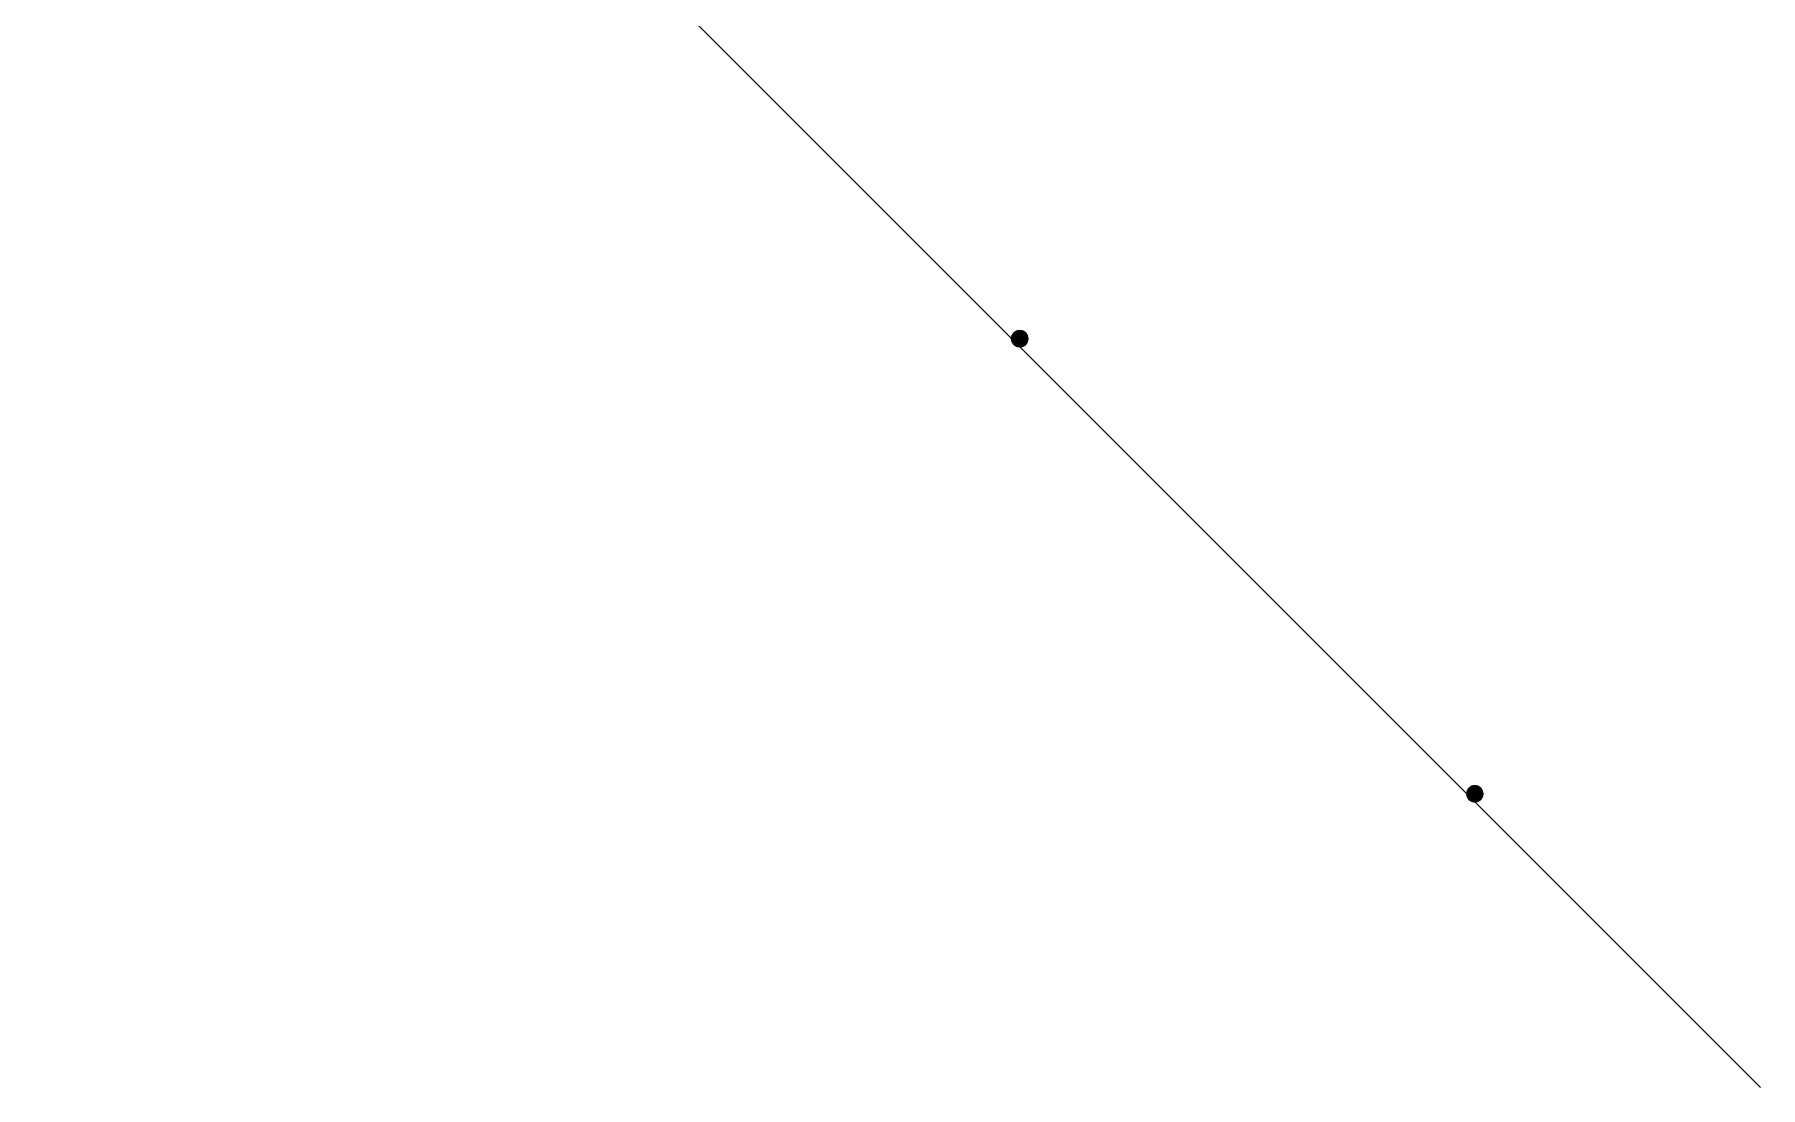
# Model space of a CAD drawing. Header units: centimetres. Extents: x 402 to 3875, y 442 to 2267.
# Drawn here: x 3262 to 3799, y 1419 to 1746 of the extents above; entities that cross this region are included whole.
import ezdxf

# ---------------------------------------------------------------- set-up
doc = ezdxf.new("R2010")
doc.units = ezdxf.units.CM
doc.layers.add('Columns of the Existing Mesh Walls', color=250, linetype='Continuous')

# ---------------------------------------------------------------- blocks, each defined once
blk = doc.blocks.new('Group_1')
at = {"layer": 'Columns of the Existing Mesh Walls', "lineweight": 20}
for p, q in [((627.28, 3309.95, 190), (626.74, 3309.14, 190)), ((627.28, 3309.95), (626.74, 3309.14)), ((626.74, 3309.14), (627.28, 3309.95, 190)), ((626.89, 3309.44, 190), (626.8, 3309.27, 190)), ((626.99, 3309.59, 190), (626.89, 3309.44, 190)), ((627.1, 3309.74, 190), (626.99, 3309.59, 190)), ((627.22, 3309.89, 190), (627.1, 3309.74, 190)), ((627.35, 3310.02, 190), (627.22, 3309.89, 190)), ((628.1, 3310.5, 190), (627.28, 3309.95, 190)), ((628.1, 3310.5), (627.28, 3309.95)), ((627.28, 3309.95), (628.1, 3310.5, 190)), ((627.28, 3309.95, 190), (627.28, 3309.95)), ((627.49, 3310.14, 190), (627.35, 3310.02, 190)), ((627.64, 3310.25, 190), (627.49, 3310.14, 190)), ((627.8, 3310.35, 190), (627.64, 3310.25, 190)), ((627.97, 3310.44, 190), (627.8, 3310.35, 190)), ((628.14, 3310.51, 190), (627.97, 3310.44, 190)), ((629.05, 3310.69, 190), (628.1, 3310.5, 190)), ((629.05, 3310.69), (628.1, 3310.5)), ((628.1, 3310.5), (629.05, 3310.69, 190)), ((628.1, 3310.5, 190), (628.1, 3310.5)), ((628.32, 3310.57, 190), (628.14, 3310.51, 190)), ((628.5, 3310.62, 190), (628.32, 3310.57, 190)), ((628.68, 3310.66, 190), (628.5, 3310.62, 190)), ((628.87, 3310.68, 190), (628.68, 3310.66, 190)), ((629.05, 3310.69, 190), (628.87, 3310.68, 190)), ((629.24, 3310.68, 190), (629.05, 3310.69, 190)), ((630.01, 3310.5, 190), (629.05, 3310.69, 190)), ((629.05, 3310.69, 190), (629.05, 3310.69)), ((630.01, 3310.5), (629.05, 3310.69)), ((629.05, 3310.69), (630.01, 3310.5, 190)), ((629.42, 3310.66, 190), (629.24, 3310.68, 190)), ((629.61, 3310.62, 190), (629.42, 3310.66, 190)), ((629.79, 3310.57, 190), (629.61, 3310.62, 190)), ((629.97, 3310.51, 190), (629.79, 3310.57, 190)), ((630.14, 3310.44, 190), (629.97, 3310.51, 190)), ((630.82, 3309.95, 190), (630.01, 3310.5, 190)), ((630.82, 3309.95), (630.01, 3310.5)), ((630.01, 3310.5), (630.82, 3309.95, 190)), ((630.01, 3310.5, 190), (630.01, 3310.5)), ((630.3, 3310.35, 190), (630.14, 3310.44, 190)), ((630.46, 3310.25, 190), (630.3, 3310.35, 190)), ((630.61, 3310.14, 190), (630.46, 3310.25, 190)), ((630.75, 3310.02, 190), (630.61, 3310.14, 190)), ((630.88, 3309.89, 190), (630.75, 3310.02, 190)), ((631.36, 3309.14, 190), (630.82, 3309.95, 190)), ((630.82, 3309.95, 190), (630.82, 3309.95)), ((631.36, 3309.14), (630.82, 3309.95)), ((630.82, 3309.95), (631.36, 3309.14, 190)), ((631.01, 3309.74, 190), (630.88, 3309.89, 190)), ((631.12, 3309.59, 190), (631.01, 3309.74, 190)), ((631.22, 3309.44, 190), (631.12, 3309.59, 190)), ((631.3, 3309.27, 190), (631.22, 3309.44, 190)), ((626.74, 3309.14, 190), (626.55, 3308.19, 190)), ((626.74, 3309.14), (626.55, 3308.19)), ((626.55, 3308.19), (626.74, 3309.14, 190)), ((626.56, 3308.37, 190), (626.55, 3308.19, 190)), ((626.55, 3308.19, 190), (626.56, 3308, 190)), ((626.55, 3308.19, 190), (626.74, 3307.23, 190)), ((626.55, 3308.19, 190), (626.55, 3308.19)), ((626.55, 3308.19), (626.74, 3307.23)), ((626.74, 3307.23), (626.55, 3308.19, 190)), ((626.58, 3308.56, 190), (626.56, 3308.37, 190)), ((626.56, 3308, 190), (626.58, 3307.81, 190)), ((626.61, 3308.74, 190), (626.58, 3308.56, 190)), ((626.58, 3307.81, 190), (626.61, 3307.63, 190)), ((626.66, 3308.92, 190), (626.61, 3308.74, 190)), ((626.61, 3307.63, 190), (626.66, 3307.45, 190)), ((626.72, 3309.1, 190), (626.66, 3308.92, 190)), ((626.66, 3307.45, 190), (626.72, 3307.27, 190)), ((626.8, 3309.27, 190), (626.72, 3309.1, 190)), ((626.72, 3307.27, 190), (626.8, 3307.1, 190)), ((626.74, 3309.14, 190), (626.74, 3309.14)), ((626.74, 3307.23, 190), (627.28, 3306.42, 190)), ((626.74, 3307.23, 190), (626.74, 3307.23)), ((626.74, 3307.23), (627.28, 3306.42)), ((627.28, 3306.42), (626.74, 3307.23, 190)), ((626.8, 3307.1, 190), (626.89, 3306.94, 190)), ((626.89, 3306.94, 190), (626.99, 3306.78, 190)), ((626.99, 3306.78, 190), (627.1, 3306.63, 190)), ((627.1, 3306.63, 190), (627.22, 3306.48, 190)), ((627.22, 3306.48, 190), (627.35, 3306.35, 190)), ((627.28, 3306.42, 190), (628.1, 3305.88, 190)), ((627.28, 3306.42, 190), (627.28, 3306.42)), ((627.28, 3306.42), (628.1, 3305.88)), ((628.1, 3305.88), (627.28, 3306.42, 190)), ((627.35, 3306.35, 190), (627.49, 3306.23, 190)), ((627.49, 3306.23, 190), (627.64, 3306.12, 190)), ((627.64, 3306.12, 190), (627.8, 3306.02, 190)), ((627.8, 3306.02, 190), (627.97, 3305.93, 190)), ((627.97, 3305.93, 190), (628.14, 3305.86, 190)), ((628.1, 3305.88, 190), (629.05, 3305.69, 190)), ((628.1, 3305.88, 190), (628.1, 3305.88)), ((628.1, 3305.88), (629.05, 3305.69)), ((629.05, 3305.69), (628.1, 3305.88, 190)), ((628.14, 3305.86, 190), (628.32, 3305.8, 190)), ((628.32, 3305.8, 190), (628.5, 3305.75, 190)), ((628.5, 3305.75, 190), (628.68, 3305.71, 190)), ((628.68, 3305.71, 190), (628.87, 3305.69, 190)), ((628.87, 3305.69, 190), (629.05, 3305.69, 190)), ((629.05, 3305.69, 190), (630.01, 3305.88, 190)), ((629.05, 3305.69), (630.01, 3305.88)), ((630.01, 3305.88), (629.05, 3305.69, 190)), ((629.05, 3305.69, 190), (629.24, 3305.69, 190)), ((629.05, 3305.69, 190), (629.05, 3305.69)), ((629.24, 3305.69, 190), (629.42, 3305.71, 190)), ((629.42, 3305.71, 190), (629.61, 3305.75, 190)), ((629.61, 3305.75, 190), (629.79, 3305.8, 190)), ((629.79, 3305.8, 190), (629.97, 3305.86, 190)), ((629.97, 3305.86, 190), (630.14, 3305.93, 190)), ((630.01, 3305.88, 190), (630.82, 3306.42, 190)), ((630.01, 3305.88), (630.82, 3306.42)), ((630.82, 3306.42), (630.01, 3305.88, 190)), ((630.01, 3305.88, 190), (630.01, 3305.88)), ((630.14, 3305.93, 190), (630.3, 3306.02, 190)), ((630.3, 3306.02, 190), (630.46, 3306.12, 190)), ((630.46, 3306.12, 190), (630.61, 3306.23, 190)), ((630.61, 3306.23, 190), (630.75, 3306.35, 190)), ((630.75, 3306.35, 190), (630.88, 3306.48, 190)), ((630.82, 3306.42, 190), (631.36, 3307.23, 190)), ((630.82, 3306.42), (631.36, 3307.23)), ((631.36, 3307.23), (630.82, 3306.42, 190)), ((630.82, 3306.42, 190), (630.82, 3306.42)), ((630.88, 3306.48, 190), (631.01, 3306.63, 190)), ((631.01, 3306.63, 190), (631.12, 3306.78, 190)), ((631.12, 3306.78, 190), (631.22, 3306.94, 190)), ((631.22, 3306.94, 190), (631.3, 3307.1, 190)), ((631.38, 3309.1, 190), (631.3, 3309.27, 190)), ((631.3, 3307.1, 190), (631.38, 3307.27, 190)), ((631.55, 3308.19, 190), (631.36, 3309.14, 190)), ((631.55, 3308.19), (631.36, 3309.14)), ((631.36, 3309.14), (631.55, 3308.19, 190)), ((631.36, 3309.14, 190), (631.36, 3309.14)), ((631.36, 3307.23, 190), (631.55, 3308.19, 190)), ((631.36, 3307.23), (631.55, 3308.19)), ((631.55, 3308.19), (631.36, 3307.23, 190)), ((631.36, 3307.23, 190), (631.36, 3307.23)), ((631.44, 3308.92, 190), (631.38, 3309.1, 190)), ((631.38, 3307.27, 190), (631.44, 3307.45, 190)), ((631.49, 3308.74, 190), (631.44, 3308.92, 190)), ((631.44, 3307.45, 190), (631.49, 3307.63, 190)), ((631.52, 3308.56, 190), (631.49, 3308.74, 190)), ((631.49, 3307.63, 190), (631.52, 3307.81, 190)), ((631.55, 3308.37, 190), (631.52, 3308.56, 190)), ((631.52, 3307.81, 190), (631.55, 3308, 190)), ((631.55, 3308.19, 190), (631.55, 3308.37, 190)), ((631.55, 3308, 190), (631.55, 3308.19, 190)), ((631.55, 3308.19, 190), (631.55, 3308.19)), ((485.32, 3167.72, 190), (485.13, 3166.76, 190)), ((485.32, 3167.72), (485.13, 3166.76)), ((485.13, 3166.76), (485.32, 3167.72, 190)), ((485.14, 3166.95, 190), (485.13, 3166.76, 190)), ((485.13, 3166.76, 190), (485.14, 3166.58, 190)), ((485.13, 3166.76, 190), (485.32, 3165.81, 190)), ((485.13, 3166.76, 190), (485.13, 3166.76)), ((485.13, 3166.76), (485.32, 3165.81)), ((485.32, 3165.81), (485.13, 3166.76, 190)), ((485.16, 3167.14, 190), (485.14, 3166.95, 190)), ((485.14, 3166.58, 190), (485.16, 3166.39, 190)), ((485.19, 3167.32, 190), (485.16, 3167.14, 190)), ((485.16, 3166.39, 190), (485.19, 3166.21, 190)), ((485.24, 3167.5, 190), (485.19, 3167.32, 190)), ((485.19, 3166.21, 190), (485.24, 3166.03, 190)), ((485.3, 3167.68, 190), (485.24, 3167.5, 190)), ((485.24, 3166.03, 190), (485.3, 3165.85, 190)), ((485.38, 3167.85, 190), (485.3, 3167.68, 190)), ((485.3, 3165.85, 190), (485.38, 3165.68, 190)), ((485.86, 3168.53, 190), (485.32, 3167.72, 190)), ((485.86, 3168.53), (485.32, 3167.72)), ((485.32, 3167.72), (485.86, 3168.53, 190)), ((485.32, 3167.72, 190), (485.32, 3167.72)), ((485.32, 3165.81, 190), (485.86, 3165, 190)), ((485.32, 3165.81, 190), (485.32, 3165.81)), ((485.32, 3165.81), (485.86, 3165)), ((485.86, 3165), (485.32, 3165.81, 190)), ((485.47, 3168.01, 190), (485.38, 3167.85, 190)), ((485.38, 3165.68, 190), (485.47, 3165.51, 190)), ((485.57, 3168.17, 190), (485.47, 3168.01, 190)), ((485.47, 3165.51, 190), (485.57, 3165.36, 190)), ((485.68, 3168.32, 190), (485.57, 3168.17, 190)), ((485.57, 3165.36, 190), (485.68, 3165.21, 190)), ((485.8, 3168.46, 190), (485.68, 3168.32, 190)), ((485.68, 3165.21, 190), (485.8, 3165.06, 190)), ((485.93, 3168.6, 190), (485.8, 3168.46, 190)), ((485.8, 3165.06, 190), (485.93, 3164.93, 190)), ((486.67, 3169.07, 190), (485.86, 3168.53, 190)), ((486.67, 3169.07), (485.86, 3168.53)), ((485.86, 3168.53), (486.67, 3169.07, 190)), ((485.86, 3168.53, 190), (485.86, 3168.53)), ((485.86, 3165, 190), (486.67, 3164.45, 190)), ((485.86, 3165, 190), (485.86, 3165)), ((485.86, 3165), (486.67, 3164.45)), ((486.67, 3164.45), (485.86, 3165, 190)), ((486.07, 3168.72, 190), (485.93, 3168.6, 190)), ((485.93, 3164.93, 190), (486.07, 3164.81, 190)), ((486.22, 3168.83, 190), (486.07, 3168.72, 190)), ((486.07, 3164.81, 190), (486.22, 3164.7, 190)), ((486.38, 3168.93, 190), (486.22, 3168.83, 190)), ((486.22, 3164.7, 190), (486.38, 3164.6, 190)), ((486.55, 3169.02, 190), (486.38, 3168.93, 190)), ((486.72, 3169.09, 190), (486.55, 3169.02, 190)), ((487.63, 3169.26, 190), (486.67, 3169.07, 190)), ((487.63, 3169.26), (486.67, 3169.07)), ((486.67, 3169.07), (487.63, 3169.26, 190)), ((486.67, 3169.07, 190), (486.67, 3169.07)), ((486.89, 3169.15, 190), (486.72, 3169.09, 190)), ((487.07, 3169.2, 190), (486.89, 3169.15, 190)), ((487.26, 3169.24, 190), (487.07, 3169.2, 190)), ((487.44, 3169.26, 190), (487.26, 3169.24, 190)), ((487.63, 3169.26, 190), (487.44, 3169.26, 190)), ((487.82, 3169.26, 190), (487.63, 3169.26, 190)), ((488.59, 3169.07, 190), (487.63, 3169.26, 190)), ((487.63, 3169.26, 190), (487.63, 3169.26)), ((488.59, 3169.07), (487.63, 3169.26)), ((487.63, 3169.26), (488.59, 3169.07, 190)), ((488, 3169.24, 190), (487.82, 3169.26, 190)), ((488.19, 3169.2, 190), (488, 3169.24, 190)), ((488.37, 3169.15, 190), (488.19, 3169.2, 190)), ((488.54, 3169.09, 190), (488.37, 3169.15, 190)), ((488.72, 3169.02, 190), (488.54, 3169.09, 190)), ((489.4, 3168.53, 190), (488.59, 3169.07, 190)), ((489.4, 3168.53), (488.59, 3169.07)), ((488.59, 3169.07), (489.4, 3168.53, 190)), ((488.59, 3169.07, 190), (488.59, 3169.07)), ((488.59, 3164.45, 190), (489.4, 3165, 190)), ((488.59, 3164.45), (489.4, 3165)), ((489.4, 3165), (488.59, 3164.45, 190)), ((488.88, 3168.93, 190), (488.72, 3169.02, 190)), ((489.04, 3168.83, 190), (488.88, 3168.93, 190)), ((488.88, 3164.6, 190), (489.04, 3164.7, 190)), ((489.19, 3168.72, 190), (489.04, 3168.83, 190)), ((489.04, 3164.7, 190), (489.19, 3164.81, 190)), ((489.33, 3168.6, 190), (489.19, 3168.72, 190)), ((489.19, 3164.81, 190), (489.33, 3164.93, 190)), ((489.46, 3168.46, 190), (489.33, 3168.6, 190)), ((489.33, 3164.93, 190), (489.46, 3165.06, 190)), ((489.94, 3167.72, 190), (489.4, 3168.53, 190)), ((489.4, 3168.53, 190), (489.4, 3168.53)), ((489.94, 3167.72), (489.4, 3168.53)), ((489.4, 3168.53), (489.94, 3167.72, 190)), ((489.4, 3165, 190), (489.94, 3165.81, 190)), ((489.4, 3165), (489.94, 3165.81)), ((489.94, 3165.81), (489.4, 3165, 190)), ((489.4, 3165, 190), (489.4, 3165)), ((489.59, 3168.32, 190), (489.46, 3168.46, 190)), ((489.46, 3165.06, 190), (489.59, 3165.21, 190)), ((489.7, 3168.17, 190), (489.59, 3168.32, 190)), ((489.59, 3165.21, 190), (489.7, 3165.36, 190)), ((489.8, 3168.01, 190), (489.7, 3168.17, 190)), ((489.7, 3165.36, 190), (489.8, 3165.51, 190)), ((489.88, 3167.85, 190), (489.8, 3168.01, 190)), ((489.8, 3165.51, 190), (489.88, 3165.68, 190)), ((489.96, 3167.68, 190), (489.88, 3167.85, 190)), ((489.88, 3165.68, 190), (489.96, 3165.85, 190)), ((490.13, 3166.76, 190), (489.94, 3167.72, 190)), ((490.13, 3166.76), (489.94, 3167.72)), ((489.94, 3167.72), (490.13, 3166.76, 190)), ((489.94, 3167.72, 190), (489.94, 3167.72)), ((489.94, 3165.81, 190), (490.13, 3166.76, 190)), ((489.94, 3165.81), (490.13, 3166.76)), ((490.13, 3166.76), (489.94, 3165.81, 190)), ((489.94, 3165.81, 190), (489.94, 3165.81)), ((490.02, 3167.5, 190), (489.96, 3167.68, 190)), ((489.96, 3165.85, 190), (490.02, 3166.03, 190)), ((490.07, 3167.32, 190), (490.02, 3167.5, 190)), ((490.02, 3166.03, 190), (490.07, 3166.21, 190)), ((490.1, 3167.14, 190), (490.07, 3167.32, 190)), ((490.07, 3166.21, 190), (490.1, 3166.39, 190)), ((490.12, 3166.95, 190), (490.1, 3167.14, 190)), ((490.1, 3166.39, 190), (490.12, 3166.58, 190)), ((490.13, 3166.76, 190), (490.12, 3166.95, 190)), ((490.12, 3166.58, 190), (490.13, 3166.76, 190)), ((490.13, 3166.76, 190), (490.13, 3166.76)), ((486.38, 3164.6, 190), (486.55, 3164.51, 190)), ((486.55, 3164.51, 190), (486.72, 3164.44, 190)), ((486.67, 3164.45, 190), (487.63, 3164.26, 190)), ((486.67, 3164.45, 190), (486.67, 3164.45)), ((486.67, 3164.45), (487.63, 3164.26)), ((487.63, 3164.26), (486.67, 3164.45, 190)), ((486.72, 3164.44, 190), (486.89, 3164.38, 190)), ((486.89, 3164.38, 190), (487.07, 3164.33, 190)), ((487.07, 3164.33, 190), (487.26, 3164.29, 190)), ((487.26, 3164.29, 190), (487.44, 3164.27, 190)), ((487.44, 3164.27, 190), (487.63, 3164.26, 190)), ((487.63, 3164.26, 190), (488.59, 3164.45, 190)), ((487.63, 3164.26), (488.59, 3164.45)), ((488.59, 3164.45), (487.63, 3164.26, 190)), ((487.63, 3164.26, 190), (487.82, 3164.27, 190)), ((487.63, 3164.26, 190), (487.63, 3164.26)), ((487.82, 3164.27, 190), (488, 3164.29, 190)), ((488, 3164.29, 190), (488.19, 3164.33, 190)), ((488.19, 3164.33, 190), (488.37, 3164.38, 190)), ((488.37, 3164.38, 190), (488.54, 3164.44, 190)), ((488.54, 3164.44, 190), (488.72, 3164.51, 190)), ((488.59, 3164.45, 190), (488.59, 3164.45)), ((488.72, 3164.51, 190), (488.88, 3164.6, 190))]:
    blk.add_line(p, q, dxfattribs=at)
at = {"layer": 'Columns of the Existing Mesh Walls', "color": 250, "lineweight": 20}
blk.add_polyline3d([(65.87, 2742.5, 0), (720.34, 3396.97, 0)], dxfattribs=at)
at = {"layer": 'Columns of the Existing Mesh Walls', "lineweight": 20}
for points in [[(631.55, 3308.19, 190), (631.51, 3308.64, 190), (631.38, 3309.11, 190), (631.14, 3309.55, 190), (630.82, 3309.95, 190), (630.42, 3310.28, 190), (629.97, 3310.51, 190), (629.51, 3310.64, 190), (629.05, 3310.69, 190), (628.6, 3310.64, 190), (628.13, 3310.51, 190), (627.68, 3310.28, 190), (627.28, 3309.95, 190), (626.96, 3309.55, 190), (626.73, 3309.11, 190), (626.59, 3308.64, 190), (626.55, 3308.19, 190), (626.59, 3307.73, 190), (626.73, 3307.27, 190), (626.96, 3306.82, 190), (627.28, 3306.42, 190), (627.68, 3306.09, 190), (628.13, 3305.86, 190), (628.6, 3305.73, 190), (629.05, 3305.69, 190), (629.51, 3305.73, 190), (629.97, 3305.86, 190), (630.42, 3306.09, 190), (630.82, 3306.42, 190), (631.14, 3306.82, 190), (631.38, 3307.27, 190), (631.51, 3307.73, 190), (631.55, 3308.19, 190)], [(490.13, 3166.76, 190), (490.09, 3167.22, 190), (489.96, 3167.68, 190), (489.72, 3168.13, 190), (489.4, 3168.53, 190), (489, 3168.86, 190), (488.55, 3169.09, 190), (488.09, 3169.22, 190), (487.63, 3169.26, 190), (487.18, 3169.22, 190), (486.71, 3169.09, 190), (486.26, 3168.86, 190), (485.86, 3168.53, 190), (485.54, 3168.13, 190), (485.31, 3167.68, 190), (485.17, 3167.22, 190), (485.13, 3166.76, 190), (485.17, 3166.31, 190), (485.31, 3165.84, 190), (485.54, 3165.4, 190), (485.86, 3165, 190), (486.26, 3164.67, 190), (486.71, 3164.44, 190), (487.18, 3164.31, 190), (487.63, 3164.26, 190), (488.09, 3164.31, 190), (488.55, 3164.44, 190), (489, 3164.67, 190), (489.4, 3165, 190), (489.72, 3165.4, 190), (489.96, 3165.84, 190), (490.09, 3166.31, 190), (490.13, 3166.76, 190)]]:
    blk.add_polyline3d(points, close=True, dxfattribs=at)
mesh = blk.add_polyface(dxfattribs=at)
corners = [(626.56, 3308, 190), (626.56, 3308.37, 190), (626.55, 3308.19, 190), (626.58, 3307.81, 190), (626.58, 3308.56, 190), (626.61, 3307.63, 190), (626.61, 3308.74, 190), (626.66, 3307.45, 190), (626.66, 3308.92, 190), (626.72, 3307.27, 190), (626.72, 3309.1, 190), (626.8, 3307.1, 190), (626.8, 3309.27, 190), (626.89, 3306.94, 190), (626.89, 3309.44, 190), (626.99, 3306.78, 190), (626.99, 3309.59, 190), (627.1, 3306.63, 190), (627.1, 3309.74, 190), (627.22, 3306.48, 190), (627.22, 3309.89, 190), (627.35, 3306.35, 190), (627.35, 3310.02, 190), (627.49, 3306.23, 190), (627.49, 3310.14, 190), (627.64, 3306.12, 190), (627.64, 3310.25, 190), (627.8, 3306.02, 190), (627.8, 3310.35, 190), (627.97, 3305.93, 190), (627.97, 3310.44, 190), (628.14, 3305.86, 190), (628.14, 3310.51, 190), (628.32, 3305.8, 190), (628.32, 3310.57, 190), (628.5, 3305.75, 190), (628.5, 3310.62, 190), (628.68, 3305.71, 190), (628.68, 3310.66, 190), (628.87, 3305.69, 190), (628.87, 3310.68, 190), (629.05, 3305.69, 190), (629.05, 3310.69, 190), (629.24, 3305.69, 190), (629.24, 3310.68, 190), (629.42, 3305.71, 190), (629.42, 3310.66, 190), (629.61, 3305.75, 190), (629.61, 3310.62, 190), (629.79, 3305.8, 190), (629.79, 3310.57, 190), (629.97, 3305.86, 190), (629.97, 3310.51, 190), (630.14, 3305.93, 190), (630.14, 3310.44, 190), (630.3, 3306.02, 190), (630.3, 3310.35, 190), (630.46, 3306.12, 190), (630.46, 3310.25, 190), (630.61, 3306.23, 190), (630.61, 3310.14, 190), (630.75, 3306.35, 190), (630.75, 3310.02, 190), (630.88, 3306.48, 190), (630.88, 3309.89, 190), (631.01, 3306.63, 190), (631.01, 3309.74, 190), (631.12, 3306.78, 190), (631.12, 3309.59, 190), (631.22, 3306.94, 190), (631.22, 3309.44, 190), (631.3, 3307.1, 190), (631.3, 3309.27, 190), (631.38, 3307.27, 190), (631.38, 3309.1, 190), (631.44, 3307.45, 190), (631.44, 3308.92, 190), (631.49, 3307.63, 190), (631.49, 3308.74, 190), (631.52, 3307.81, 190), (631.52, 3308.56, 190), (631.55, 3308, 190), (631.55, 3308.37, 190), (631.55, 3308.19, 190)]
mesh.append_faces([[corners[k] for k in face] for face in [(0, 1, 2), (82, 81, 83)]], dxfattribs={"vtx0": -1})
mesh.append_faces([[corners[k] for k in face] for face in [(1, 3, 4), (4, 5, 6), (6, 7, 8), (8, 9, 10), (10, 11, 12), (12, 13, 14), (14, 15, 16), (16, 17, 18), (18, 19, 20), (20, 21, 22), (22, 23, 24), (24, 25, 26), (26, 27, 28), (28, 29, 30), (30, 31, 32), (32, 33, 34), (34, 35, 36), (36, 37, 38), (38, 39, 40), (40, 41, 42), (42, 43, 44), (44, 45, 46), (46, 47, 48), (48, 49, 50), (50, 51, 52), (52, 53, 54), (54, 55, 56), (56, 57, 58), (58, 59, 60), (60, 61, 62), (62, 63, 64), (64, 65, 66), (66, 67, 68), (68, 69, 70), (70, 71, 72), (72, 73, 74), (74, 75, 76), (76, 77, 78), (78, 79, 80), (80, 81, 82)]], dxfattribs={"vtx0": -1, "vtx1": -1})
mesh.append_faces([[corners[k] for k in face] for face in [(1, 0, 3), (4, 3, 5), (6, 5, 7), (8, 7, 9), (10, 9, 11), (12, 11, 13), (14, 13, 15), (16, 15, 17), (18, 17, 19), (20, 19, 21), (22, 21, 23), (24, 23, 25), (26, 25, 27), (28, 27, 29), (30, 29, 31), (32, 31, 33), (34, 33, 35), (36, 35, 37), (38, 37, 39), (40, 39, 41), (42, 41, 43), (44, 43, 45), (46, 45, 47), (48, 47, 49), (50, 49, 51), (52, 51, 53), (54, 53, 55), (56, 55, 57), (58, 57, 59), (60, 59, 61), (62, 61, 63), (64, 63, 65), (66, 65, 67), (68, 67, 69), (70, 69, 71), (72, 71, 73), (74, 73, 75), (76, 75, 77), (78, 77, 79), (80, 79, 81)]], dxfattribs={"vtx0": -1, "vtx2": -1})
mesh = blk.add_polyface(dxfattribs=at)
corners = [(626.74, 3307.23, 190), (626.74, 3309.14, 190), (626.55, 3308.19, 190), (627.28, 3306.42, 190), (627.28, 3309.95, 190), (628.1, 3305.88, 190), (628.1, 3310.5, 190), (629.05, 3305.69, 190), (629.05, 3310.69, 190), (630.01, 3305.88, 190), (630.01, 3310.5, 190), (630.82, 3306.42, 190), (630.82, 3309.95, 190), (631.36, 3307.23, 190), (631.36, 3309.14, 190), (631.55, 3308.19, 190)]
mesh.append_faces([[corners[k] for k in face] for face in [(0, 1, 2), (14, 13, 15)]], dxfattribs={"vtx0": -1})
mesh.append_faces([[corners[k] for k in face] for face in [(1, 3, 4), (4, 5, 6), (6, 7, 8), (8, 9, 10), (10, 11, 12), (12, 13, 14)]], dxfattribs={"vtx0": -1, "vtx1": -1})
mesh.append_faces([[corners[k] for k in face] for face in [(1, 0, 3), (4, 3, 5), (6, 5, 7), (8, 7, 9), (10, 9, 11), (12, 11, 13)]], dxfattribs={"vtx0": -1, "vtx2": -1})
at = {"layer": 'Columns of the Existing Mesh Walls', "lineweight": 25}
mesh = blk.add_polyface(dxfattribs=at)
corners = [(626.74, 3309.14), (626.74, 3307.23), (626.55, 3308.19), (627.28, 3309.95), (627.28, 3306.42), (628.1, 3310.5), (628.1, 3305.88), (629.05, 3310.69), (629.05, 3305.69), (630.01, 3310.5), (630.01, 3305.88), (630.82, 3309.95), (630.82, 3306.42), (631.36, 3309.14), (631.36, 3307.23), (631.55, 3308.19)]
mesh.append_faces([[corners[k] for k in face] for face in [(0, 1, 2), (14, 13, 15)]], dxfattribs={"vtx0": -1})
mesh.append_faces([[corners[k] for k in face] for face in [(1, 3, 4), (4, 5, 6), (6, 7, 8), (8, 9, 10), (10, 11, 12), (12, 13, 14)]], dxfattribs={"vtx0": -1, "vtx1": -1})
mesh.append_faces([[corners[k] for k in face] for face in [(1, 0, 3), (4, 3, 5), (6, 5, 7), (8, 7, 9), (10, 9, 11), (12, 11, 13)]], dxfattribs={"vtx0": -1, "vtx2": -1})
at = {"layer": 'Columns of the Existing Mesh Walls', "lineweight": 20}
mesh = blk.add_polyface(dxfattribs=at)
corners = [(627.28, 3309.95), (626.74, 3309.14), (627.28, 3309.95, 190)]
mesh.append_faces([[corners[k] for k in face] for face in [(0, 1, 2)]])
mesh = blk.add_polyface(dxfattribs=at)
corners = [(627.28, 3309.95, 190), (626.74, 3309.14), (626.74, 3309.14, 190)]
mesh.append_faces([[corners[k] for k in face] for face in [(0, 1, 2)]])
mesh = blk.add_polyface(dxfattribs=at)
corners = [(628.1, 3310.5, 190), (628.1, 3310.5), (627.28, 3309.95)]
mesh.append_faces([[corners[k] for k in face] for face in [(0, 1, 2)]])
mesh = blk.add_polyface(dxfattribs=at)
corners = [(628.1, 3310.5, 190), (627.28, 3309.95), (627.28, 3309.95, 190)]
mesh.append_faces([[corners[k] for k in face] for face in [(0, 1, 2)]])
mesh = blk.add_polyface(dxfattribs=at)
corners = [(629.05, 3310.69, 190), (629.05, 3310.69), (628.1, 3310.5)]
mesh.append_faces([[corners[k] for k in face] for face in [(0, 1, 2)]])
mesh = blk.add_polyface(dxfattribs=at)
corners = [(629.05, 3310.69, 190), (628.1, 3310.5), (628.1, 3310.5, 190)]
mesh.append_faces([[corners[k] for k in face] for face in [(0, 1, 2)]])
mesh = blk.add_polyface(dxfattribs=at)
corners = [(630.01, 3310.5, 190), (630.01, 3310.5), (629.05, 3310.69)]
mesh.append_faces([[corners[k] for k in face] for face in [(0, 1, 2)]])
mesh = blk.add_polyface(dxfattribs=at)
corners = [(630.01, 3310.5, 190), (629.05, 3310.69), (629.05, 3310.69, 190)]
mesh.append_faces([[corners[k] for k in face] for face in [(0, 1, 2)]])
mesh = blk.add_polyface(dxfattribs=at)
corners = [(630.82, 3309.95, 190), (630.82, 3309.95), (630.01, 3310.5)]
mesh.append_faces([[corners[k] for k in face] for face in [(0, 1, 2)]])
mesh = blk.add_polyface(dxfattribs=at)
corners = [(630.82, 3309.95, 190), (630.01, 3310.5), (630.01, 3310.5, 190)]
mesh.append_faces([[corners[k] for k in face] for face in [(0, 1, 2)]])
mesh = blk.add_polyface(dxfattribs=at)
corners = [(630.82, 3309.95), (631.36, 3309.14, 190), (631.36, 3309.14)]
mesh.append_faces([[corners[k] for k in face] for face in [(0, 1, 2)]])
mesh = blk.add_polyface(dxfattribs=at)
corners = [(630.82, 3309.95, 190), (631.36, 3309.14, 190), (630.82, 3309.95)]
mesh.append_faces([[corners[k] for k in face] for face in [(0, 1, 2)]])
mesh = blk.add_polyface(dxfattribs=at)
corners = [(626.74, 3309.14), (626.55, 3308.19), (626.74, 3309.14, 190)]
mesh.append_faces([[corners[k] for k in face] for face in [(0, 1, 2)]])
mesh = blk.add_polyface(dxfattribs=at)
corners = [(626.74, 3309.14, 190), (626.55, 3308.19), (626.55, 3308.19, 190)]
mesh.append_faces([[corners[k] for k in face] for face in [(0, 1, 2)]])
mesh = blk.add_polyface(dxfattribs=at)
corners = [(626.55, 3308.19), (626.74, 3307.23), (626.55, 3308.19, 190)]
mesh.append_faces([[corners[k] for k in face] for face in [(0, 1, 2)]])
mesh = blk.add_polyface(dxfattribs=at)
corners = [(626.55, 3308.19, 190), (626.74, 3307.23), (626.74, 3307.23, 190)]
mesh.append_faces([[corners[k] for k in face] for face in [(0, 1, 2)]])
mesh = blk.add_polyface(dxfattribs=at)
corners = [(626.74, 3307.23), (627.28, 3306.42), (626.74, 3307.23, 190)]
mesh.append_faces([[corners[k] for k in face] for face in [(0, 1, 2)]])
mesh = blk.add_polyface(dxfattribs=at)
corners = [(626.74, 3307.23, 190), (627.28, 3306.42), (627.28, 3306.42, 190)]
mesh.append_faces([[corners[k] for k in face] for face in [(0, 1, 2)]])
mesh = blk.add_polyface(dxfattribs=at)
corners = [(627.28, 3306.42, 190), (627.28, 3306.42), (628.1, 3305.88)]
mesh.append_faces([[corners[k] for k in face] for face in [(0, 1, 2)]])
mesh = blk.add_polyface(dxfattribs=at)
corners = [(627.28, 3306.42, 190), (628.1, 3305.88), (628.1, 3305.88, 190)]
mesh.append_faces([[corners[k] for k in face] for face in [(0, 1, 2)]])
mesh = blk.add_polyface(dxfattribs=at)
corners = [(628.1, 3305.88, 190), (628.1, 3305.88), (629.05, 3305.69)]
mesh.append_faces([[corners[k] for k in face] for face in [(0, 1, 2)]])
mesh = blk.add_polyface(dxfattribs=at)
corners = [(628.1, 3305.88, 190), (629.05, 3305.69), (629.05, 3305.69, 190)]
mesh.append_faces([[corners[k] for k in face] for face in [(0, 1, 2)]])
mesh = blk.add_polyface(dxfattribs=at)
corners = [(629.05, 3305.69, 190), (629.05, 3305.69), (630.01, 3305.88)]
mesh.append_faces([[corners[k] for k in face] for face in [(0, 1, 2)]])
mesh = blk.add_polyface(dxfattribs=at)
corners = [(629.05, 3305.69, 190), (630.01, 3305.88), (630.01, 3305.88, 190)]
mesh.append_faces([[corners[k] for k in face] for face in [(0, 1, 2)]])
mesh = blk.add_polyface(dxfattribs=at)
corners = [(630.01, 3305.88, 190), (630.01, 3305.88), (630.82, 3306.42)]
mesh.append_faces([[corners[k] for k in face] for face in [(0, 1, 2)]])
mesh = blk.add_polyface(dxfattribs=at)
corners = [(630.01, 3305.88, 190), (630.82, 3306.42), (630.82, 3306.42, 190)]
mesh.append_faces([[corners[k] for k in face] for face in [(0, 1, 2)]])
mesh = blk.add_polyface(dxfattribs=at)
corners = [(631.36, 3307.23), (630.82, 3306.42, 190), (630.82, 3306.42)]
mesh.append_faces([[corners[k] for k in face] for face in [(0, 1, 2)]])
mesh = blk.add_polyface(dxfattribs=at)
corners = [(631.36, 3307.23, 190), (630.82, 3306.42, 190), (631.36, 3307.23)]
mesh.append_faces([[corners[k] for k in face] for face in [(0, 1, 2)]])
mesh = blk.add_polyface(dxfattribs=at)
corners = [(631.36, 3309.14), (631.55, 3308.19, 190), (631.55, 3308.19)]
mesh.append_faces([[corners[k] for k in face] for face in [(0, 1, 2)]])
mesh = blk.add_polyface(dxfattribs=at)
corners = [(631.36, 3309.14, 190), (631.55, 3308.19, 190), (631.36, 3309.14)]
mesh.append_faces([[corners[k] for k in face] for face in [(0, 1, 2)]])
mesh = blk.add_polyface(dxfattribs=at)
corners = [(631.55, 3308.19), (631.36, 3307.23, 190), (631.36, 3307.23)]
mesh.append_faces([[corners[k] for k in face] for face in [(0, 1, 2)]])
mesh = blk.add_polyface(dxfattribs=at)
corners = [(631.55, 3308.19, 190), (631.36, 3307.23, 190), (631.55, 3308.19)]
mesh.append_faces([[corners[k] for k in face] for face in [(0, 1, 2)]])
mesh = blk.add_polyface(dxfattribs=at)
corners = [(485.14, 3166.58, 190), (485.14, 3166.95, 190), (485.13, 3166.76, 190), (485.16, 3166.39, 190), (485.16, 3167.14, 190), (485.19, 3166.21, 190), (485.19, 3167.32, 190), (485.24, 3166.03, 190), (485.24, 3167.5, 190), (485.3, 3165.85, 190), (485.3, 3167.68, 190), (485.38, 3165.68, 190), (485.38, 3167.85, 190), (485.47, 3165.51, 190), (485.47, 3168.01, 190), (485.57, 3165.36, 190), (485.57, 3168.17, 190), (485.68, 3165.21, 190), (485.68, 3168.32, 190), (485.8, 3165.06, 190), (485.8, 3168.46, 190), (485.93, 3164.93, 190), (485.93, 3168.6, 190), (486.07, 3164.81, 190), (486.07, 3168.72, 190), (486.22, 3164.7, 190), (486.22, 3168.83, 190), (486.38, 3164.6, 190), (486.38, 3168.93, 190), (486.55, 3164.51, 190), (486.55, 3169.02, 190), (486.72, 3164.44, 190), (486.72, 3169.09, 190), (486.89, 3164.38, 190), (486.89, 3169.15, 190), (487.07, 3164.33, 190), (487.07, 3169.2, 190), (487.26, 3164.29, 190), (487.26, 3169.24, 190), (487.44, 3164.27, 190), (487.44, 3169.26, 190), (487.63, 3164.26, 190), (487.63, 3169.26, 190), (487.82, 3164.27, 190), (487.82, 3169.26, 190), (488, 3164.29, 190), (488, 3169.24, 190), (488.19, 3164.33, 190), (488.19, 3169.2, 190), (488.37, 3164.38, 190), (488.37, 3169.15, 190), (488.54, 3164.44, 190), (488.54, 3169.09, 190), (488.72, 3164.51, 190), (488.72, 3169.02, 190), (488.88, 3164.6, 190), (488.88, 3168.93, 190), (489.04, 3164.7, 190), (489.04, 3168.83, 190), (489.19, 3164.81, 190), (489.19, 3168.72, 190), (489.33, 3164.93, 190), (489.33, 3168.6, 190), (489.46, 3165.06, 190), (489.46, 3168.46, 190), (489.59, 3165.21, 190), (489.59, 3168.32, 190), (489.7, 3165.36, 190), (489.7, 3168.17, 190), (489.8, 3165.51, 190), (489.8, 3168.01, 190), (489.88, 3165.68, 190), (489.88, 3167.85, 190), (489.96, 3165.85, 190), (489.96, 3167.68, 190), (490.02, 3166.03, 190), (490.02, 3167.5, 190), (490.07, 3166.21, 190), (490.07, 3167.32, 190), (490.1, 3166.39, 190), (490.1, 3167.14, 190), (490.12, 3166.58, 190), (490.12, 3166.95, 190), (490.13, 3166.76, 190)]
mesh.append_faces([[corners[k] for k in face] for face in [(0, 1, 2), (82, 81, 83)]], dxfattribs={"vtx0": -1})
mesh.append_faces([[corners[k] for k in face] for face in [(1, 3, 4), (4, 5, 6), (6, 7, 8), (8, 9, 10), (10, 11, 12), (12, 13, 14), (14, 15, 16), (16, 17, 18), (18, 19, 20), (20, 21, 22), (22, 23, 24), (24, 25, 26), (26, 27, 28), (28, 29, 30), (30, 31, 32), (32, 33, 34), (34, 35, 36), (36, 37, 38), (38, 39, 40), (40, 41, 42), (42, 43, 44), (44, 45, 46), (46, 47, 48), (48, 49, 50), (50, 51, 52), (52, 53, 54), (54, 55, 56), (56, 57, 58), (58, 59, 60), (60, 61, 62), (62, 63, 64), (64, 65, 66), (66, 67, 68), (68, 69, 70), (70, 71, 72), (72, 73, 74), (74, 75, 76), (76, 77, 78), (78, 79, 80), (80, 81, 82)]], dxfattribs={"vtx0": -1, "vtx1": -1})
mesh.append_faces([[corners[k] for k in face] for face in [(1, 0, 3), (4, 3, 5), (6, 5, 7), (8, 7, 9), (10, 9, 11), (12, 11, 13), (14, 13, 15), (16, 15, 17), (18, 17, 19), (20, 19, 21), (22, 21, 23), (24, 23, 25), (26, 25, 27), (28, 27, 29), (30, 29, 31), (32, 31, 33), (34, 33, 35), (36, 35, 37), (38, 37, 39), (40, 39, 41), (42, 41, 43), (44, 43, 45), (46, 45, 47), (48, 47, 49), (50, 49, 51), (52, 51, 53), (54, 53, 55), (56, 55, 57), (58, 57, 59), (60, 59, 61), (62, 61, 63), (64, 63, 65), (66, 65, 67), (68, 67, 69), (70, 69, 71), (72, 71, 73), (74, 73, 75), (76, 75, 77), (78, 77, 79), (80, 79, 81)]], dxfattribs={"vtx0": -1, "vtx2": -1})
mesh = blk.add_polyface(dxfattribs=at)
corners = [(485.32, 3165.81, 190), (485.32, 3167.72, 190), (485.13, 3166.76, 190), (485.86, 3165, 190), (485.86, 3168.53, 190), (486.67, 3164.45, 190), (486.67, 3169.07, 190), (487.63, 3164.26, 190), (487.63, 3169.26, 190), (488.59, 3164.45, 190), (488.59, 3169.07, 190), (489.4, 3165, 190), (489.4, 3168.53, 190), (489.94, 3165.81, 190), (489.94, 3167.72, 190), (490.13, 3166.76, 190)]
mesh.append_faces([[corners[k] for k in face] for face in [(0, 1, 2), (14, 13, 15)]], dxfattribs={"vtx0": -1})
mesh.append_faces([[corners[k] for k in face] for face in [(1, 3, 4), (4, 5, 6), (6, 7, 8), (8, 9, 10), (10, 11, 12), (12, 13, 14)]], dxfattribs={"vtx0": -1, "vtx1": -1})
mesh.append_faces([[corners[k] for k in face] for face in [(1, 0, 3), (4, 3, 5), (6, 5, 7), (8, 7, 9), (10, 9, 11), (12, 11, 13)]], dxfattribs={"vtx0": -1, "vtx2": -1})
at = {"layer": 'Columns of the Existing Mesh Walls', "lineweight": 25}
mesh = blk.add_polyface(dxfattribs=at)
corners = [(485.32, 3167.72), (485.32, 3165.81), (485.13, 3166.76), (485.86, 3168.53), (485.86, 3165), (486.67, 3169.07), (486.67, 3164.45), (487.63, 3169.26), (487.63, 3164.26), (488.59, 3169.07), (488.59, 3164.45), (489.4, 3168.53), (489.4, 3165), (489.94, 3167.72), (489.94, 3165.81), (490.13, 3166.76)]
mesh.append_faces([[corners[k] for k in face] for face in [(0, 1, 2), (14, 13, 15)]], dxfattribs={"vtx0": -1})
mesh.append_faces([[corners[k] for k in face] for face in [(1, 3, 4), (4, 5, 6), (6, 7, 8), (8, 9, 10), (10, 11, 12), (12, 13, 14)]], dxfattribs={"vtx0": -1, "vtx1": -1})
mesh.append_faces([[corners[k] for k in face] for face in [(1, 0, 3), (4, 3, 5), (6, 5, 7), (8, 7, 9), (10, 9, 11), (12, 11, 13)]], dxfattribs={"vtx0": -1, "vtx2": -1})
at = {"layer": 'Columns of the Existing Mesh Walls', "lineweight": 20}
mesh = blk.add_polyface(dxfattribs=at)
corners = [(485.32, 3167.72), (485.13, 3166.76), (485.32, 3167.72, 190)]
mesh.append_faces([[corners[k] for k in face] for face in [(0, 1, 2)]])
mesh = blk.add_polyface(dxfattribs=at)
corners = [(485.32, 3167.72, 190), (485.13, 3166.76), (485.13, 3166.76, 190)]
mesh.append_faces([[corners[k] for k in face] for face in [(0, 1, 2)]])
mesh = blk.add_polyface(dxfattribs=at)
corners = [(485.13, 3166.76), (485.32, 3165.81), (485.13, 3166.76, 190)]
mesh.append_faces([[corners[k] for k in face] for face in [(0, 1, 2)]])
mesh = blk.add_polyface(dxfattribs=at)
corners = [(485.13, 3166.76, 190), (485.32, 3165.81), (485.32, 3165.81, 190)]
mesh.append_faces([[corners[k] for k in face] for face in [(0, 1, 2)]])
mesh = blk.add_polyface(dxfattribs=at)
corners = [(485.86, 3168.53), (485.32, 3167.72), (485.86, 3168.53, 190)]
mesh.append_faces([[corners[k] for k in face] for face in [(0, 1, 2)]])
mesh = blk.add_polyface(dxfattribs=at)
corners = [(485.86, 3168.53, 190), (485.32, 3167.72), (485.32, 3167.72, 190)]
mesh.append_faces([[corners[k] for k in face] for face in [(0, 1, 2)]])
mesh = blk.add_polyface(dxfattribs=at)
corners = [(485.32, 3165.81), (485.86, 3165), (485.32, 3165.81, 190)]
mesh.append_faces([[corners[k] for k in face] for face in [(0, 1, 2)]])
mesh = blk.add_polyface(dxfattribs=at)
corners = [(485.32, 3165.81, 190), (485.86, 3165), (485.86, 3165, 190)]
mesh.append_faces([[corners[k] for k in face] for face in [(0, 1, 2)]])
mesh = blk.add_polyface(dxfattribs=at)
corners = [(486.67, 3169.07, 190), (486.67, 3169.07), (485.86, 3168.53)]
mesh.append_faces([[corners[k] for k in face] for face in [(0, 1, 2)]])
mesh = blk.add_polyface(dxfattribs=at)
corners = [(486.67, 3169.07, 190), (485.86, 3168.53), (485.86, 3168.53, 190)]
mesh.append_faces([[corners[k] for k in face] for face in [(0, 1, 2)]])
mesh = blk.add_polyface(dxfattribs=at)
corners = [(485.86, 3165, 190), (485.86, 3165), (486.67, 3164.45)]
mesh.append_faces([[corners[k] for k in face] for face in [(0, 1, 2)]])
mesh = blk.add_polyface(dxfattribs=at)
corners = [(485.86, 3165, 190), (486.67, 3164.45), (486.67, 3164.45, 190)]
mesh.append_faces([[corners[k] for k in face] for face in [(0, 1, 2)]])
mesh = blk.add_polyface(dxfattribs=at)
corners = [(487.63, 3169.26, 190), (487.63, 3169.26), (486.67, 3169.07)]
mesh.append_faces([[corners[k] for k in face] for face in [(0, 1, 2)]])
mesh = blk.add_polyface(dxfattribs=at)
corners = [(487.63, 3169.26, 190), (486.67, 3169.07), (486.67, 3169.07, 190)]
mesh.append_faces([[corners[k] for k in face] for face in [(0, 1, 2)]])
mesh = blk.add_polyface(dxfattribs=at)
corners = [(488.59, 3169.07, 190), (488.59, 3169.07), (487.63, 3169.26)]
mesh.append_faces([[corners[k] for k in face] for face in [(0, 1, 2)]])
mesh = blk.add_polyface(dxfattribs=at)
corners = [(488.59, 3169.07, 190), (487.63, 3169.26), (487.63, 3169.26, 190)]
mesh.append_faces([[corners[k] for k in face] for face in [(0, 1, 2)]])
mesh = blk.add_polyface(dxfattribs=at)
corners = [(489.4, 3168.53, 190), (489.4, 3168.53), (488.59, 3169.07)]
mesh.append_faces([[corners[k] for k in face] for face in [(0, 1, 2)]])
mesh = blk.add_polyface(dxfattribs=at)
corners = [(489.4, 3168.53, 190), (488.59, 3169.07), (488.59, 3169.07, 190)]
mesh.append_faces([[corners[k] for k in face] for face in [(0, 1, 2)]])
mesh = blk.add_polyface(dxfattribs=at)
corners = [(488.59, 3164.45, 190), (488.59, 3164.45), (489.4, 3165)]
mesh.append_faces([[corners[k] for k in face] for face in [(0, 1, 2)]])
mesh = blk.add_polyface(dxfattribs=at)
corners = [(488.59, 3164.45, 190), (489.4, 3165), (489.4, 3165, 190)]
mesh.append_faces([[corners[k] for k in face] for face in [(0, 1, 2)]])
mesh = blk.add_polyface(dxfattribs=at)
corners = [(489.4, 3168.53), (489.94, 3167.72, 190), (489.94, 3167.72)]
mesh.append_faces([[corners[k] for k in face] for face in [(0, 1, 2)]])
mesh = blk.add_polyface(dxfattribs=at)
corners = [(489.4, 3168.53, 190), (489.94, 3167.72, 190), (489.4, 3168.53)]
mesh.append_faces([[corners[k] for k in face] for face in [(0, 1, 2)]])
mesh = blk.add_polyface(dxfattribs=at)
corners = [(489.94, 3165.81), (489.4, 3165, 190), (489.4, 3165)]
mesh.append_faces([[corners[k] for k in face] for face in [(0, 1, 2)]])
mesh = blk.add_polyface(dxfattribs=at)
corners = [(489.94, 3165.81, 190), (489.4, 3165, 190), (489.94, 3165.81)]
mesh.append_faces([[corners[k] for k in face] for face in [(0, 1, 2)]])
mesh = blk.add_polyface(dxfattribs=at)
corners = [(489.94, 3167.72), (490.13, 3166.76, 190), (490.13, 3166.76)]
mesh.append_faces([[corners[k] for k in face] for face in [(0, 1, 2)]])
mesh = blk.add_polyface(dxfattribs=at)
corners = [(489.94, 3167.72, 190), (490.13, 3166.76, 190), (489.94, 3167.72)]
mesh.append_faces([[corners[k] for k in face] for face in [(0, 1, 2)]])
mesh = blk.add_polyface(dxfattribs=at)
corners = [(490.13, 3166.76), (489.94, 3165.81, 190), (489.94, 3165.81)]
mesh.append_faces([[corners[k] for k in face] for face in [(0, 1, 2)]])
mesh = blk.add_polyface(dxfattribs=at)
corners = [(490.13, 3166.76, 190), (489.94, 3165.81, 190), (490.13, 3166.76)]
mesh.append_faces([[corners[k] for k in face] for face in [(0, 1, 2)]])
mesh = blk.add_polyface(dxfattribs=at)
corners = [(486.67, 3164.45, 190), (486.67, 3164.45), (487.63, 3164.26)]
mesh.append_faces([[corners[k] for k in face] for face in [(0, 1, 2)]])
mesh = blk.add_polyface(dxfattribs=at)
corners = [(486.67, 3164.45, 190), (487.63, 3164.26), (487.63, 3164.26, 190)]
mesh.append_faces([[corners[k] for k in face] for face in [(0, 1, 2)]])
mesh = blk.add_polyface(dxfattribs=at)
corners = [(487.63, 3164.26, 190), (487.63, 3164.26), (488.59, 3164.45)]
mesh.append_faces([[corners[k] for k in face] for face in [(0, 1, 2)]])
mesh = blk.add_polyface(dxfattribs=at)
corners = [(487.63, 3164.26, 190), (488.59, 3164.45), (488.59, 3164.45, 190)]
mesh.append_faces([[corners[k] for k in face] for face in [(0, 1, 2)]])

msp = doc.modelspace()

# ---------------------------------------------------------------- block references
at = {"layer": 'Columns of the Existing Mesh Walls', "lineweight": 20, "rotation": 270}
msp.add_blockref('Group_1', (401.81, 2139.52), dxfattribs=at)

doc.saveas('drawing.dxf')
